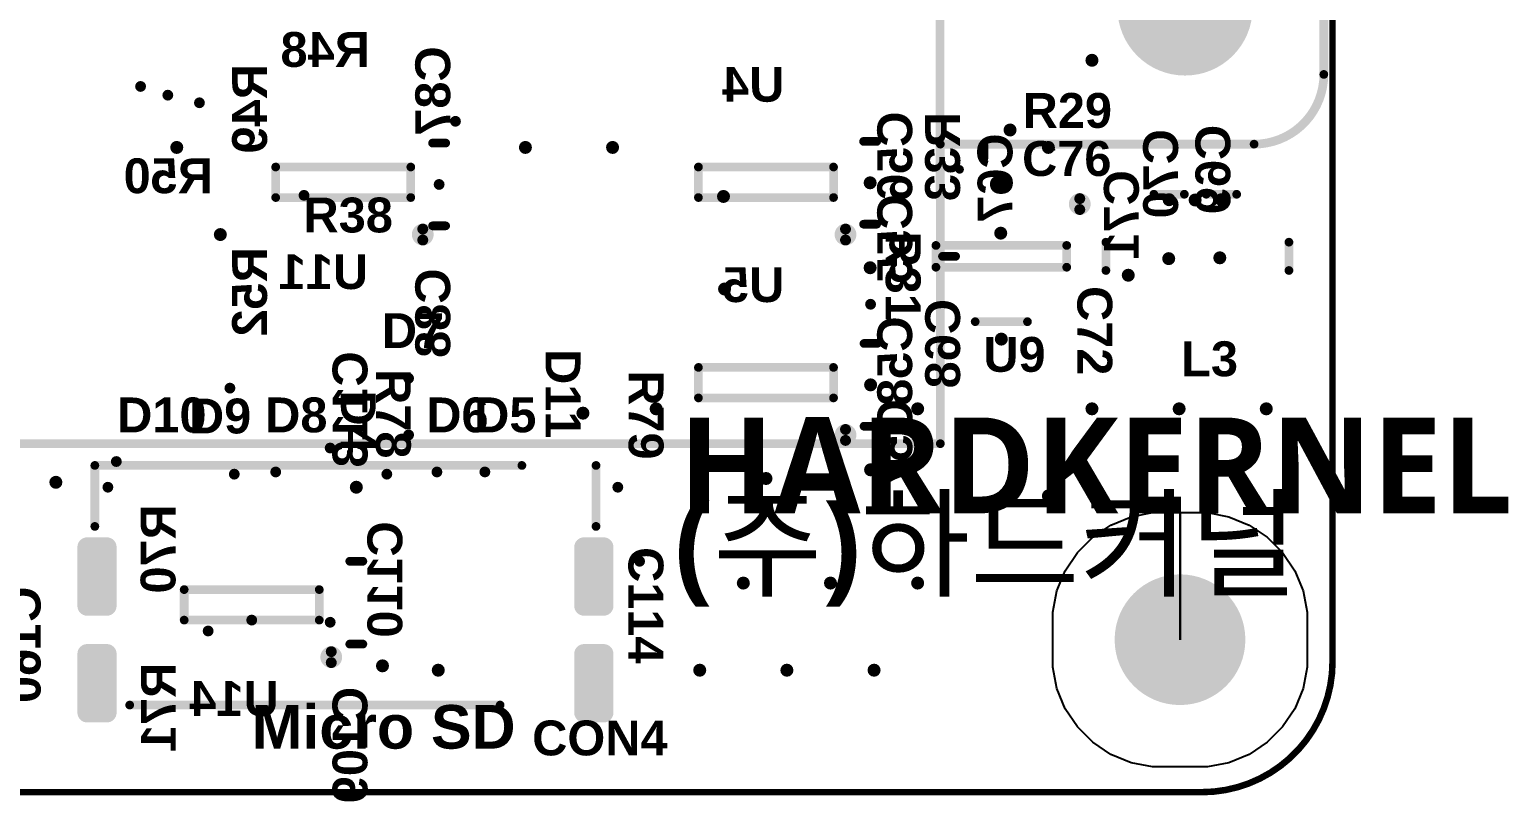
# Model space of a CAD drawing. Extents: x -0.3 to 75.5, y -0.2 to 56.1.
# Drawn here: x 39.1 to 73.04, y -0.21 to 17.51 of the extents above; entities that cross this region are included whole.
import ezdxf

# ---------------------------------------------------------------- set-up
doc = ezdxf.new("R2010")
doc.units = 0
doc.layers.get('0').update_dxf_attribs({"linetype": 'CONTINUOUS'})
for name, color, linetype in [('BOTTOMOVERLAY', 54, 'CONTINUOUS'), ('KEEPOUTLAYER', 6, 'CONTINUOUS'), ('MULTILAYER', 9, 'CONTINUOUS'), ('PADHOLELAYER', 156, 'CONTINUOUS'), ('TOPOVERLAY', 2, 'CONTINUOUS'), ('VIAHOLELAYER', 16, 'CONTINUOUS')]:
    doc.layers.add(name, color=color, linetype=linetype)
doc.styles.add('ARIAL', font='arialbd.ttf', dxfattribs={"height": 0.2})
doc.styles.add('맑은_고딕', font='', dxfattribs={"height": 0.2})
doc.styles.get('맑은_고딕').set_extended_font_data('맑은 고딕', bold=True)

# ---------------------------------------------------------------- blocks, each defined once
blk = doc.blocks.new('SOT23_5BL_B_11')
at = {"layer": 'BOTTOMOVERLAY', "const_width": 0.2}
for points in [[(-0.35, 1.55), (0.35, 1.55)], [(-0.35, 1.55), (-0.35, -1.55)], [(0.35, 1.55), (0.35, -1.55)], [(-0.35, -1.55), (0.35, -1.55)]]:
    blk.add_lwpolyline(points, dxfattribs=at)
at = {"layer": 'BOTTOMOVERLAY'}
for points, const_width in [([(-0.4, 1.55, 1), (-0.3, 1.55, 1)], 0.1), ([(-0.4, 1.55, 1), (-0.3, 1.55, 1)], 0.1), ([(0.3, 1.55, 1), (0.4, 1.55, 1)], 0.1), ([(0.3, 1.55, 1), (0.4, 1.55, 1)], 0.1), ([(-1.075, -1.825, 1), (-1.325, -1.825, 1)], 0.25), ([(-0.4, -1.55, 1), (-0.3, -1.55, 1)], 0.1), ([(-0.4, -1.55, 1), (-0.3, -1.55, 1)], 0.1), ([(0.3, -1.55, 1), (0.4, -1.55, 1)], 0.1), ([(0.3, -1.55, 1), (0.4, -1.55, 1)], 0.1), ([(-1.388, -1.825, 1), (-1.263, -1.825, 1)], 0.125), ([(-1.137, -1.825, 1), (-1.012, -1.825, 1)], 0.125)]:
    blk.add_lwpolyline(points, format="xyb", close=True, dxfattribs=dict(at, const_width=const_width))
blk = doc.blocks.new('CAPC1005L_B_12')
at = {"layer": 'BOTTOMOVERLAY', "const_width": 0.2}
blk.add_lwpolyline([(0, -0.15), (0, 0.15)], dxfattribs=at)
at = {"layer": 'BOTTOMOVERLAY', "const_width": 0.1}
for points in [[(-0.05, 0.15, 1), (0.05, 0.15, 1)], [(-0.05, -0.15, 1), (0.05, -0.15, 1)]]:
    blk.add_lwpolyline(points, format="xyb", close=True, dxfattribs=at)
blk = doc.blocks.new('CAPC1005L_B_13')
at = {"layer": 'BOTTOMOVERLAY', "const_width": 0.2}
blk.add_lwpolyline([(0, -0.15), (0, 0.15)], dxfattribs=at)
at = {"layer": 'BOTTOMOVERLAY', "const_width": 0.1}
for points in [[(-0.05, 0.15, 1), (0.05, 0.15, 1)], [(-0.05, -0.15, 1), (0.05, -0.15, 1)]]:
    blk.add_lwpolyline(points, format="xyb", close=True, dxfattribs=at)
blk = doc.blocks.new('HEAT_SINK_40X40_55MM_34')
at = {"layer": 'MULTILAYER'}
h = blk.add_hatch(color=9, dxfattribs=at)
edge = h.paths.add_edge_path()
edge.add_arc((-25.615, 10), 1.55, 0, 360)
at = {"layer": 'PADHOLELAYER'}
h = blk.add_hatch(color=156, dxfattribs=at)
edge = h.paths.add_edge_path()
edge.add_arc((-25.615, 10), 1.55, 0, 360)
at = {"layer": 'TOPOVERLAY', "const_width": 0.2}
for points in [[(-19.975, -20.001), (-20.001, 20)], [(19.95, 20), (-20, 20)]]:
    blk.add_lwpolyline(points, dxfattribs=at)
at = {"layer": 'TOPOVERLAY', "const_width": 0.1}
for points in [[(-20.051, 20, 1), (-19.951, 20, 1)], [(-20.05, 20, 1), (-19.95, 20, 1)]]:
    blk.add_lwpolyline(points, format="xyb", close=True, dxfattribs=at)
blk = doc.blocks.new('SOT23_5BL_B_42')
at = {"layer": 'BOTTOMOVERLAY', "const_width": 0.2}
for points in [[(-0.35, 1.55), (0.35, 1.55)], [(-0.35, 1.55), (-0.35, -1.55)], [(0.35, 1.55), (0.35, -1.55)], [(-0.35, -1.55), (0.35, -1.55)]]:
    blk.add_lwpolyline(points, dxfattribs=at)
at = {"layer": 'BOTTOMOVERLAY'}
for points, const_width in [([(-0.4, 1.55, 1), (-0.3, 1.55, 1)], 0.1), ([(-0.4, 1.55, 1), (-0.3, 1.55, 1)], 0.1), ([(0.3, 1.55, 1), (0.4, 1.55, 1)], 0.1), ([(0.3, 1.55, 1), (0.4, 1.55, 1)], 0.1), ([(-1.075, -1.825, 1), (-1.325, -1.825, 1)], 0.25), ([(-0.4, -1.55, 1), (-0.3, -1.55, 1)], 0.1), ([(-0.4, -1.55, 1), (-0.3, -1.55, 1)], 0.1), ([(0.3, -1.55, 1), (0.4, -1.55, 1)], 0.1), ([(0.3, -1.55, 1), (0.4, -1.55, 1)], 0.1), ([(-1.388, -1.825, 1), (-1.263, -1.825, 1)], 0.125), ([(-1.137, -1.825, 1), (-1.012, -1.825, 1)], 0.125)]:
    blk.add_lwpolyline(points, format="xyb", close=True, dxfattribs=dict(at, const_width=const_width))
blk = doc.blocks.new('SOT23_5BL_B_44')
at = {"layer": 'BOTTOMOVERLAY', "const_width": 0.2}
for points in [[(-0.35, 1.55), (0.35, 1.55)], [(-0.35, 1.55), (-0.35, -1.55)], [(0.35, 1.55), (0.35, -1.55)], [(-0.35, -1.55), (0.35, -1.55)]]:
    blk.add_lwpolyline(points, dxfattribs=at)
at = {"layer": 'BOTTOMOVERLAY'}
for points, const_width in [([(-0.4, 1.55, 1), (-0.3, 1.55, 1)], 0.1), ([(-0.4, 1.55, 1), (-0.3, 1.55, 1)], 0.1), ([(0.3, 1.55, 1), (0.4, 1.55, 1)], 0.1), ([(0.3, 1.55, 1), (0.4, 1.55, 1)], 0.1), ([(-1.075, -1.825, 1), (-1.325, -1.825, 1)], 0.25), ([(-0.4, -1.55, 1), (-0.3, -1.55, 1)], 0.1), ([(-0.4, -1.55, 1), (-0.3, -1.55, 1)], 0.1), ([(0.3, -1.55, 1), (0.4, -1.55, 1)], 0.1), ([(0.3, -1.55, 1), (0.4, -1.55, 1)], 0.1), ([(-1.388, -1.825, 1), (-1.263, -1.825, 1)], 0.125), ([(-1.137, -1.825, 1), (-1.012, -1.825, 1)], 0.125)]:
    blk.add_lwpolyline(points, format="xyb", close=True, dxfattribs=dict(at, const_width=const_width))
blk = doc.blocks.new('SOT23_6L_SY8120B1_45')
at = {"layer": 'TOPOVERLAY'}
for points, const_width in [([(-1.075, 1.8, 1), (-1.325, 1.8, 1)], 0.25), ([(-1.388, 1.8, 1), (-1.263, 1.8, 1)], 0.125), ([(-1.137, 1.8, 1), (-1.012, 1.8, 1)], 0.125), ([(-0.3, 1.5, 1), (-0.2, 1.5, 1)], 0.1), ([(-0.3, 1.5, 1), (-0.2, 1.5, 1)], 0.1), ([(0.2, 1.5, 1), (0.3, 1.5, 1)], 0.1), ([(0.2, 1.5, 1), (0.3, 1.5, 1)], 0.1), ([(-0.3, -1.5, 1), (-0.2, -1.5, 1)], 0.1), ([(-0.3, -1.5, 1), (-0.2, -1.5, 1)], 0.1), ([(0.2, -1.5, 1), (0.3, -1.5, 1)], 0.1), ([(0.2, -1.5, 1), (0.3, -1.5, 1)], 0.1)]:
    blk.add_lwpolyline(points, format="xyb", close=True, dxfattribs=dict(at, const_width=const_width))
at = {"layer": 'TOPOVERLAY', "const_width": 0.2}
for points in [[(-0.25, -1.5), (-0.25, 1.5)], [(0.25, 1.5), (-0.25, 1.5)], [(0.25, -1.5), (0.25, 1.5)], [(0.25, -1.5), (-0.25, -1.5)]]:
    blk.add_lwpolyline(points, dxfattribs=at)
blk = doc.blocks.new('MOUNTING_HOLE_3_0MM_96')
at = {"layer": 'MULTILAYER'}
h = blk.add_hatch(color=9, dxfattribs=at)
edge = h.paths.add_edge_path()
edge.add_arc((0, 0), 1.5, 0, 360)
at = {"layer": 'PADHOLELAYER'}
h = blk.add_hatch(color=156, dxfattribs=at)
edge = h.paths.add_edge_path()
edge.add_arc((0, 0), 1.5, 0, 360)
at = {"layer": 'MULTILAYER'}
for p, q in [((-1.584, 2.632), (-1.122, 2.823)), ((-1.122, 2.823), (-0.631, 2.921)), ((-0.631, 2.921), (-0.381, 2.921)), ((-0.381, 2.921), (-0.381, 2.921)), ((-0.381, 2.921), (0, 2.921)), ((0, 2.921), (0, 0)), ((0, 0), (0, 2.921)), ((0, 2.921), (0.381, 2.921)), ((0.381, 2.921), (0.631, 2.921)), ((0.631, 2.921), (1.122, 2.823)), ((1.122, 2.823), (1.584, 2.632)), ((-2, 2.354), (-1.584, 2.632)), ((1.584, 2.632), (2, 2.354)), ((-2.354, 2), (-2, 2.354)), ((2, 2.354), (2.354, 2)), ((-2.632, 1.584), (-2.354, 2)), ((2.354, 2), (2.632, 1.584)), ((-2.823, 1.122), (-2.632, 1.584)), ((2.632, 1.584), (2.823, 1.122)), ((-2.921, 0.631), (-2.823, 1.122)), ((2.823, 1.122), (2.921, 0.631)), ((-2.921, 0.381), (-2.921, 0.631)), ((-2.921, -0.381), (-2.921, 0.381)), ((2.921, 0.631), (2.921, 0.381)), ((2.921, 0.381), (2.921, 0.381)), ((2.921, 0.381), (2.921, -0.381)), ((-2.921, -0.631), (-2.921, -0.381)), ((-2.921, -0.381), (-2.921, -0.381)), ((-2.823, -1.122), (-2.921, -0.631)), ((2.921, -0.631), (2.823, -1.122)), ((2.921, -0.381), (2.921, -0.631)), ((-2.632, -1.584), (-2.823, -1.122)), ((2.823, -1.122), (2.632, -1.584)), ((-2.354, -2), (-2.632, -1.584)), ((2.632, -1.584), (2.354, -2)), ((-2, -2.354), (-2.354, -2)), ((2.354, -2), (2, -2.354)), ((-1.584, -2.632), (-2, -2.354)), ((2, -2.354), (1.584, -2.632)), ((-1.122, -2.823), (-1.584, -2.632)), ((1.584, -2.632), (1.122, -2.823)), ((-0.631, -2.921), (-1.122, -2.823)), ((-0.381, -2.921), (-0.631, -2.921)), ((0.381, -2.921), (-0.381, -2.921)), ((0.631, -2.921), (0.381, -2.921)), ((0.381, -2.921), (0.381, -2.921)), ((1.122, -2.823), (0.631, -2.921))]:
    blk.add_line(p, q, dxfattribs=at)
blk = doc.blocks.new('INDP4040X30N_97')
at = {"layer": 'TOPOVERLAY', "const_width": 0.2}
for points in [[(-0.325, 2.1), (0.325, 2.1)], [(-0.325, -2.1), (0.325, -2.1)]]:
    blk.add_lwpolyline(points, dxfattribs=at)
at = {"layer": 'TOPOVERLAY', "const_width": 0.1}
for points in [[(-0.375, 2.1, 1), (-0.275, 2.1, 1)], [(0.275, 2.1, 1), (0.375, 2.1, 1)], [(-0.375, -2.1, 1), (-0.275, -2.1, 1)], [(0.275, -2.1, 1), (0.375, -2.1, 1)]]:
    blk.add_lwpolyline(points, format="xyb", close=True, dxfattribs=at)
blk = doc.blocks.new('SOT23_5BL_B_134')
at = {"layer": 'BOTTOMOVERLAY', "const_width": 0.2}
for points in [[(-0.35, 1.55), (-0.35, -1.55)], [(-0.35, 1.55), (0.35, 1.55)], [(0.35, 1.55), (0.35, -1.55)], [(-0.35, -1.55), (0.35, -1.55)]]:
    blk.add_lwpolyline(points, dxfattribs=at)
at = {"layer": 'BOTTOMOVERLAY'}
for points, const_width in [([(-0.4, 1.55, 1), (-0.3, 1.55, 1)], 0.1), ([(-0.4, 1.55, 1), (-0.3, 1.55, 1)], 0.1), ([(0.3, 1.55, 1), (0.4, 1.55, 1)], 0.1), ([(0.3, 1.55, 1), (0.4, 1.55, 1)], 0.1), ([(-1.075, -1.825, 1), (-1.325, -1.825, 1)], 0.25), ([(-0.4, -1.55, 1), (-0.3, -1.55, 1)], 0.1), ([(-0.4, -1.55, 1), (-0.3, -1.55, 1)], 0.1), ([(0.3, -1.55, 1), (0.4, -1.55, 1)], 0.1), ([(0.3, -1.55, 1), (0.4, -1.55, 1)], 0.1), ([(-1.388, -1.825, 1), (-1.263, -1.825, 1)], 0.125), ([(-1.137, -1.825, 1), (-1.012, -1.825, 1)], 0.125)]:
    blk.add_lwpolyline(points, format="xyb", close=True, dxfattribs=dict(at, const_width=const_width))
blk = doc.blocks.new('CAPC1005L_B_147')
at = {"layer": 'BOTTOMOVERLAY', "const_width": 0.2}
blk.add_lwpolyline([(0, -0.15), (0, 0.15)], dxfattribs=at)
at = {"layer": 'BOTTOMOVERLAY', "const_width": 0.1}
for points in [[(-0.05, 0.15, 1), (0.05, 0.15, 1)], [(-0.05, -0.15, 1), (0.05, -0.15, 1)]]:
    blk.add_lwpolyline(points, format="xyb", close=True, dxfattribs=at)
blk = doc.blocks.new('CAPC1005L_B_218')
at = {"layer": 'BOTTOMOVERLAY', "const_width": 0.2}
blk.add_lwpolyline([(0, 0.15), (0, -0.15)], dxfattribs=at)
at = {"layer": 'BOTTOMOVERLAY', "const_width": 0.1}
for points in [[(-0.05, 0.15, 1), (0.05, 0.15, 1)], [(-0.05, -0.15, 1), (0.05, -0.15, 1)]]:
    blk.add_lwpolyline(points, format="xyb", close=True, dxfattribs=at)
blk = doc.blocks.new('CAPC1005L_B_219')
at = {"layer": 'BOTTOMOVERLAY', "const_width": 0.2}
blk.add_lwpolyline([(0, -0.15), (0, 0.15)], dxfattribs=at)
at = {"layer": 'BOTTOMOVERLAY', "const_width": 0.1}
for points in [[(-0.05, 0.15, 1), (0.05, 0.15, 1)], [(-0.05, -0.15, 1), (0.05, -0.15, 1)]]:
    blk.add_lwpolyline(points, format="xyb", close=True, dxfattribs=at)
blk = doc.blocks.new('CAPC1005L_B_242')
at = {"layer": 'BOTTOMOVERLAY', "const_width": 0.2}
blk.add_lwpolyline([(0, -0.15), (0, 0.15)], dxfattribs=at)
at = {"layer": 'BOTTOMOVERLAY', "const_width": 0.1}
for points in [[(-0.05, 0.15, 1), (0.05, 0.15, 1)], [(-0.05, -0.15, 1), (0.05, -0.15, 1)]]:
    blk.add_lwpolyline(points, format="xyb", close=True, dxfattribs=at)
blk = doc.blocks.new('CAPC1005L_B_243')
at = {"layer": 'BOTTOMOVERLAY', "const_width": 0.2}
blk.add_lwpolyline([(0, 0.15), (0, -0.15)], dxfattribs=at)
at = {"layer": 'BOTTOMOVERLAY', "const_width": 0.1}
for points in [[(-0.05, 0.15, 1), (0.05, 0.15, 1)], [(-0.05, -0.15, 1), (0.05, -0.15, 1)]]:
    blk.add_lwpolyline(points, format="xyb", close=True, dxfattribs=at)
blk = doc.blocks.new('CAPC1005L_252')
at = {"layer": 'TOPOVERLAY', "const_width": 0.2}
blk.add_lwpolyline([(0, -0.15), (0, 0.15)], dxfattribs=at)
at = {"layer": 'TOPOVERLAY', "const_width": 0.1}
for points in [[(-0.05, 0.15, 1), (0.05, 0.15, 1)], [(-0.05, -0.15, 1), (0.05, -0.15, 1)]]:
    blk.add_lwpolyline(points, format="xyb", close=True, dxfattribs=at)
blk = doc.blocks.new('CAPC1608L_B_255')
at = {"layer": 'BOTTOMOVERLAY', "const_width": 0.2}
blk.add_lwpolyline([(-1.325, -0.35), (-1.325, 0.35)], dxfattribs=at)
at = {"layer": 'BOTTOMOVERLAY', "const_width": 0.1}
for points in [[(-1.375, 0.35, 1), (-1.275, 0.35, 1)], [(-1.375, -0.35, 1), (-1.275, -0.35, 1)]]:
    blk.add_lwpolyline(points, format="xyb", close=True, dxfattribs=at)
blk = doc.blocks.new('CAPC1608L_B_256')
at = {"layer": 'BOTTOMOVERLAY', "const_width": 0.2}
blk.add_lwpolyline([(-1.325, -0.35), (-1.325, 0.35)], dxfattribs=at)
at = {"layer": 'BOTTOMOVERLAY', "const_width": 0.1}
for points in [[(-1.375, 0.35, 1), (-1.275, 0.35, 1)], [(-1.375, -0.35, 1), (-1.275, -0.35, 1)]]:
    blk.add_lwpolyline(points, format="xyb", close=True, dxfattribs=at)
blk = doc.blocks.new('CAPC1005L_B_257')
at = {"layer": 'BOTTOMOVERLAY', "const_width": 0.2}
blk.add_lwpolyline([(0, 0.15), (0, -0.15)], dxfattribs=at)
at = {"layer": 'BOTTOMOVERLAY', "const_width": 0.1}
for points in [[(-0.05, 0.15, 1), (0.05, 0.15, 1)], [(-0.05, -0.15, 1), (0.05, -0.15, 1)]]:
    blk.add_lwpolyline(points, format="xyb", close=True, dxfattribs=at)
blk = doc.blocks.new('CAPC2012L_B_258')
at = {"layer": 'BOTTOMOVERLAY', "const_width": 0.2}
blk.add_lwpolyline([(-1.5, 0.6), (-1.5, -0.6)], dxfattribs=at)
at = {"layer": 'BOTTOMOVERLAY', "const_width": 0.1}
for points in [[(-1.55, 0.6, 1), (-1.45, 0.6, 1)], [(-1.55, -0.6, 1), (-1.45, -0.6, 1)]]:
    blk.add_lwpolyline(points, format="xyb", close=True, dxfattribs=at)
blk = doc.blocks.new('HD08_AL0335_294')
at = {"layer": 'MULTILAYER'}
h = blk.add_hatch(color=9, dxfattribs=at)
edge = h.paths.add_edge_path()
edge.add_arc((-5.575, -1.875), 0.225, 90, 180)
edge.add_line((-5.8, -1.875), (-5.8, -3.225))
edge.add_arc((-5.575, -3.225), 0.225, 180, 270)
edge.add_line((-5.575, -3.45), (-5.125, -3.45))
edge.add_arc((-5.125, -3.225), 0.225, 270, 360)
edge.add_line((-4.9, -3.225), (-4.9, -1.875))
edge.add_arc((-5.125, -1.875), 0.225, 0, 90)
edge.add_line((-5.125, -1.65), (-5.575, -1.65))
h = blk.add_hatch(color=9, dxfattribs=at)
edge = h.paths.add_edge_path()
edge.add_arc((6.275, -3.225), 0.225, 270, 360)
edge.add_line((6.5, -3.225), (6.5, -1.875))
edge.add_arc((6.275, -1.875), 0.225, 0, 90)
edge.add_line((6.275, -1.65), (5.825, -1.65))
edge.add_arc((5.825, -1.875), 0.225, 90, 180)
edge.add_line((5.6, -1.875), (5.6, -3.225))
edge.add_arc((5.825, -3.225), 0.225, 180, 270)
edge.add_line((5.825, -3.45), (6.275, -3.45))
h = blk.add_hatch(color=9, dxfattribs=at)
edge = h.paths.add_edge_path()
edge.add_arc((-5.575, -4.325), 0.225, 90, 180)
edge.add_line((-5.8, -4.325), (-5.8, -5.675))
edge.add_arc((-5.575, -5.675), 0.225, 180, 270)
edge.add_line((-5.575, -5.9), (-5.125, -5.9))
edge.add_arc((-5.125, -5.675), 0.225, 270, 360)
edge.add_line((-4.9, -5.675), (-4.9, -4.325))
edge.add_arc((-5.125, -4.325), 0.225, 0, 90)
edge.add_line((-5.125, -4.1), (-5.575, -4.1))
h = blk.add_hatch(color=9, dxfattribs=at)
edge = h.paths.add_edge_path()
edge.add_arc((6.275, -5.675), 0.225, 270, 360)
edge.add_line((6.5, -5.675), (6.5, -4.325))
edge.add_arc((6.275, -4.325), 0.225, 0, 90)
edge.add_line((6.275, -4.1), (5.825, -4.1))
edge.add_arc((5.825, -4.325), 0.225, 90, 180)
edge.add_line((5.6, -4.325), (5.6, -5.675))
edge.add_arc((5.825, -5.675), 0.225, 180, 270)
edge.add_line((5.825, -5.9), (6.275, -5.9))
at = {"layer": 'PADHOLELAYER'}
h = blk.add_hatch(color=156, dxfattribs=at)
edge = h.paths.add_edge_path()
edge.add_arc((-5.3, -2.95), 0.2, 180, 360)
edge.add_line((-5.1, -2.95), (-5.1, -2.15))
edge.add_arc((-5.3, -2.15), 0.2, 0, 180)
edge.add_line((-5.5, -2.15), (-5.5, -2.95))
h = blk.add_hatch(color=156, dxfattribs=at)
edge = h.paths.add_edge_path()
edge.add_arc((6, -2.15), 0.2, 0, 180)
edge.add_line((5.8, -2.15), (5.8, -2.95))
edge.add_arc((6, -2.95), 0.2, 180, 360)
edge.add_line((6.2, -2.95), (6.2, -2.15))
h = blk.add_hatch(color=156, dxfattribs=at)
edge = h.paths.add_edge_path()
edge.add_arc((-5.3, -5.4), 0.2, 180, 360)
edge.add_line((-5.1, -5.4), (-5.1, -4.6))
edge.add_arc((-5.3, -4.6), 0.2, 0, 180)
edge.add_line((-5.5, -4.6), (-5.5, -5.4))
h = blk.add_hatch(color=156, dxfattribs=at)
edge = h.paths.add_edge_path()
edge.add_arc((6, -4.6), 0.2, 0, 180)
edge.add_line((5.8, -4.6), (5.8, -5.4))
edge.add_arc((6, -5.4), 0.2, 180, 360)
edge.add_line((6.2, -5.4), (6.2, -4.6))
at = {"layer": 'TOPOVERLAY', "const_width": 0.2}
for points in [[(-5.4, -1.4), (-5.4, 0)], [(-5.4, 0), (4.4, 0)], [(6.1, -1.4), (6.1, 0)], [(-4.6, -5.5), (3.9, -5.5)]]:
    blk.add_lwpolyline(points, dxfattribs=at)
at = {"layer": 'TOPOVERLAY', "const_width": 0.1}
for points in [[(-5.45, 0, 1), (-5.35, 0, 1)], [(-5.45, 0, 1), (-5.35, 0, 1)], [(4.35, 0, 1), (4.45, 0, 1)], [(6.05, 0, 1), (6.15, 0, 1)], [(-5.45, -1.4, 1), (-5.35, -1.4, 1)], [(6.05, -1.4, 1), (6.15, -1.4, 1)], [(-4.65, -5.5, 1), (-4.55, -5.5, 1)], [(3.85, -5.5, 1), (3.95, -5.5, 1)]]:
    blk.add_lwpolyline(points, format="xyb", close=True, dxfattribs=at)
blk = doc.blocks.new('CAPC1005L_B_326')
at = {"layer": 'BOTTOMOVERLAY', "const_width": 0.2}
blk.add_lwpolyline([(0, -0.15), (0, 0.15)], dxfattribs=at)
at = {"layer": 'BOTTOMOVERLAY', "const_width": 0.1}
for points in [[(-0.05, 0.15, 1), (0.05, 0.15, 1)], [(-0.05, -0.15, 1), (0.05, -0.15, 1)]]:
    blk.add_lwpolyline(points, format="xyb", close=True, dxfattribs=at)

msp = doc.modelspace()

# ---------------------------------------------------------------- hatches: boundary and pattern name
at = {"layer": 'VIAHOLELAYER'}
h = msp.add_hatch(color=16, dxfattribs=at)
edge = h.paths.add_edge_path()
edge.add_arc((63.48, 16.8), 0.15, 0, 360)
h = msp.add_hatch(color=16, dxfattribs=at)
edge = h.paths.add_edge_path()
edge.add_arc((41.65, 16.2), 0.125, 0, 360)
h = msp.add_hatch(color=16, dxfattribs=at)
edge = h.paths.add_edge_path()
edge.add_arc((42.275, 16), 0.125, 0, 360)
h = msp.add_hatch(color=16, dxfattribs=at)
edge = h.paths.add_edge_path()
edge.add_arc((43, 15.825), 0.125, 0, 360)
h = msp.add_hatch(color=16, dxfattribs=at)
edge = h.paths.add_edge_path()
edge.add_arc((48.875, 15.4), 0.125, 0, 360)
h = msp.add_hatch(color=16, dxfattribs=at)
edge = h.paths.add_edge_path()
edge.add_arc((61.6, 15.2), 0.15, 0, 360)
h = msp.add_hatch(color=16, dxfattribs=at)
edge = h.paths.add_edge_path()
edge.add_arc((42.48, 14.8), 0.15, 0, 360)
h = msp.add_hatch(color=16, dxfattribs=at)
edge = h.paths.add_edge_path()
edge.add_arc((50.48, 14.8), 0.15, 0, 360)
h = msp.add_hatch(color=16, dxfattribs=at)
edge = h.paths.add_edge_path()
edge.add_arc((52.48, 14.8), 0.15, 0, 360)
h = msp.add_hatch(color=16, dxfattribs=at)
edge = h.paths.add_edge_path()
edge.add_arc((62.48, 14.8), 0.15, 0, 360)
h = msp.add_hatch(color=16, dxfattribs=at)
edge = h.paths.add_edge_path()
edge.add_arc((60.442, 14.296), 0.1, 0, 360)
h = msp.add_hatch(color=16, dxfattribs=at)
edge = h.paths.add_edge_path()
edge.add_arc((48.5, 13.95), 0.125, 0, 360)
h = msp.add_hatch(color=16, dxfattribs=at)
edge = h.paths.add_edge_path()
edge.add_arc((58.39, 13.988), 0.15, 0, 360)
h = msp.add_hatch(color=16, dxfattribs=at)
edge = h.paths.add_edge_path()
edge.add_arc((61.4, 14), 0.15, 0, 360)
h = msp.add_hatch(color=16, dxfattribs=at)
edge = h.paths.add_edge_path()
edge.add_arc((45.4, 13.7), 0.125, 0, 360)
h = msp.add_hatch(color=16, dxfattribs=at)
edge = h.paths.add_edge_path()
edge.add_arc((55.025, 13.675), 0.15, 0, 360)
h = msp.add_hatch(color=16, dxfattribs=at)
edge = h.paths.add_edge_path()
edge.add_arc((65.25, 13.6), 0.15, 0, 360)
h = msp.add_hatch(color=16, dxfattribs=at)
edge = h.paths.add_edge_path()
edge.add_arc((65.847, 13.593), 0.15, 0, 360)
h = msp.add_hatch(color=16, dxfattribs=at)
edge = h.paths.add_edge_path()
edge.add_arc((66.45, 13.6), 0.15, 0, 360)
h = msp.add_hatch(color=16, dxfattribs=at)
edge = h.paths.add_edge_path()
edge.add_arc((43.48, 12.8), 0.15, 0, 360)
h = msp.add_hatch(color=16, dxfattribs=at)
edge = h.paths.add_edge_path()
edge.add_arc((61.387, 12.832), 0.15, 0, 360)
h = msp.add_hatch(color=16, dxfattribs=at)
edge = h.paths.add_edge_path()
edge.add_arc((65.241, 12.247), 0.15, 0, 360)
h = msp.add_hatch(color=16, dxfattribs=at)
edge = h.paths.add_edge_path()
edge.add_arc((66.413, 12.266), 0.15, 0, 360)
h = msp.add_hatch(color=16, dxfattribs=at)
edge = h.paths.add_edge_path()
edge.add_arc((58.39, 12.038), 0.15, 0, 360)
h = msp.add_hatch(color=16, dxfattribs=at)
edge = h.paths.add_edge_path()
edge.add_arc((64.313, 11.866), 0.15, 0, 360)
h = msp.add_hatch(color=16, dxfattribs=at)
edge = h.paths.add_edge_path()
edge.add_arc((55.05, 11.55), 0.15, 0, 360)
h = msp.add_hatch(color=16, dxfattribs=at)
edge = h.paths.add_edge_path()
edge.add_arc((58.4, 11.2), 0.125, 0, 360)
h = msp.add_hatch(color=16, dxfattribs=at)
edge = h.paths.add_edge_path()
edge.add_arc((61.4, 10.4), 0.15, 0, 360)
h = msp.add_hatch(color=16, dxfattribs=at)
edge = h.paths.add_edge_path()
edge.add_arc((47.8, 9.5), 0.125, 0, 360)
h = msp.add_hatch(color=16, dxfattribs=at)
edge = h.paths.add_edge_path()
edge.add_arc((43.7, 9.275), 0.125, 0, 360)
h = msp.add_hatch(color=16, dxfattribs=at)
edge = h.paths.add_edge_path()
edge.add_arc((58.4, 9.35), 0.15, 0, 360)
h = msp.add_hatch(color=16, dxfattribs=at)
edge = h.paths.add_edge_path()
edge.add_arc((51.8, 8.7), 0.15, 0, 360)
h = msp.add_hatch(color=16, dxfattribs=at)
edge = h.paths.add_edge_path()
edge.add_arc((53.48, 8.8), 0.15, 0, 360)
h = msp.add_hatch(color=16, dxfattribs=at)
edge = h.paths.add_edge_path()
edge.add_arc((59.48, 8.8), 0.15, 0, 360)
h = msp.add_hatch(color=16, dxfattribs=at)
edge = h.paths.add_edge_path()
edge.add_arc((63.48, 8.8), 0.15, 0, 360)
h = msp.add_hatch(color=16, dxfattribs=at)
edge = h.paths.add_edge_path()
edge.add_arc((65.48, 8.8), 0.15, 0, 360)
h = msp.add_hatch(color=16, dxfattribs=at)
edge = h.paths.add_edge_path()
edge.add_arc((67.48, 8.8), 0.15, 0, 360)
h = msp.add_hatch(color=16, dxfattribs=at)
edge = h.paths.add_edge_path()
edge.add_arc((47.8, 8.2), 0.125, 0, 360)
h = msp.add_hatch(color=16, dxfattribs=at)
edge = h.paths.add_edge_path()
edge.add_arc((46, 7.9), 0.125, 0, 360)
h = msp.add_hatch(color=16, dxfattribs=at)
edge = h.paths.add_edge_path()
edge.add_arc((41.093, 7.59), 0.125, 0, 360)
h = msp.add_hatch(color=16, dxfattribs=at)
edge = h.paths.add_edge_path()
edge.add_arc((44.75, 7.35), 0.125, 0, 360)
h = msp.add_hatch(color=16, dxfattribs=at)
edge = h.paths.add_edge_path()
edge.add_arc((48.45, 7.35), 0.125, 0, 360)
h = msp.add_hatch(color=16, dxfattribs=at)
edge = h.paths.add_edge_path()
edge.add_arc((49.55, 7.35), 0.125, 0, 360)
h = msp.add_hatch(color=16, dxfattribs=at)
edge = h.paths.add_edge_path()
edge.add_arc((58.4, 7.4), 0.15, 0, 360)
h = msp.add_hatch(color=16, dxfattribs=at)
edge = h.paths.add_edge_path()
edge.add_arc((39.706, 7.113), 0.15, 0, 360)
h = msp.add_hatch(color=16, dxfattribs=at)
edge = h.paths.add_edge_path()
edge.add_arc((43.8, 7.3), 0.125, 0, 360)
h = msp.add_hatch(color=16, dxfattribs=at)
edge = h.paths.add_edge_path()
edge.add_arc((46.6, 7), 0.15, 0, 360)
h = msp.add_hatch(color=16, dxfattribs=at)
edge = h.paths.add_edge_path()
edge.add_arc((47.3, 7.3), 0.125, 0, 360)
h = msp.add_hatch(color=16, dxfattribs=at)
edge = h.paths.add_edge_path()
edge.add_arc((56, 7.2), 0.15, 0, 360)
h = msp.add_hatch(color=16, dxfattribs=at)
edge = h.paths.add_edge_path()
edge.add_arc((40.9, 7), 0.125, 0, 360)
h = msp.add_hatch(color=16, dxfattribs=at)
edge = h.paths.add_edge_path()
edge.add_arc((52.6, 7), 0.125, 0, 360)
h = msp.add_hatch(color=16, dxfattribs=at)
edge = h.paths.add_edge_path()
edge.add_arc((62.48, 6.8), 0.15, 0, 360)
h = msp.add_hatch(color=16, dxfattribs=at)
edge = h.paths.add_edge_path()
edge.add_arc((53.1, 5.3), 0.125, 0, 360)
h = msp.add_hatch(color=16, dxfattribs=at)
edge = h.paths.add_edge_path()
edge.add_arc((55.48, 4.8), 0.15, 0, 360)
h = msp.add_hatch(color=16, dxfattribs=at)
edge = h.paths.add_edge_path()
edge.add_arc((57.48, 4.8), 0.15, 0, 360)
h = msp.add_hatch(color=16, dxfattribs=at)
edge = h.paths.add_edge_path()
edge.add_arc((59.48, 4.8), 0.15, 0, 360)
h = msp.add_hatch(color=16, dxfattribs=at)
edge = h.paths.add_edge_path()
edge.add_arc((44.2, 3.95), 0.125, 0, 360)
h = msp.add_hatch(color=16, dxfattribs=at)
edge = h.paths.add_edge_path()
edge.add_arc((43.2, 3.7), 0.125, 0, 360)
h = msp.add_hatch(color=16, dxfattribs=at)
edge = h.paths.add_edge_path()
edge.add_arc((46, 3.9), 0.125, 0, 360)
h = msp.add_hatch(color=16, dxfattribs=at)
edge = h.paths.add_edge_path()
edge.add_arc((47.2, 2.9), 0.15, 0, 360)
h = msp.add_hatch(color=16, dxfattribs=at)
edge = h.paths.add_edge_path()
edge.add_arc((48.48, 2.8), 0.15, 0, 360)
h = msp.add_hatch(color=16, dxfattribs=at)
edge = h.paths.add_edge_path()
edge.add_arc((54.48, 2.8), 0.15, 0, 360)
h = msp.add_hatch(color=16, dxfattribs=at)
edge = h.paths.add_edge_path()
edge.add_arc((56.48, 2.8), 0.15, 0, 360)
h = msp.add_hatch(color=16, dxfattribs=at)
edge = h.paths.add_edge_path()
edge.add_arc((58.48, 2.8), 0.15, 0, 360)

# ---------------------------------------------------------------- linework, layer by layer
at = {"layer": 'KEEPOUTLAYER', "const_width": 0.15}
for points in [[(69, 3), (69, 53)], [(3, 0), (66, 0)]]:
    msp.add_lwpolyline(points, dxfattribs=at)
msp.add_lwpolyline([(69, 3, -0.414214), (66, 0)], format="xyb", dxfattribs=at)
at = {"layer": 'KEEPOUTLAYER', "const_width": 0.075}
for points in [[(68.962, 3, 1), (69.037, 3, 1)], [(68.962, 3, 1), (69.037, 3, 1)], [(65.962, 0, 1), (66.037, 0, 1)], [(65.962, 0, 1), (66.037, 0, 1)]]:
    msp.add_lwpolyline(points, format="xyb", close=True, dxfattribs=at)
at = {"layer": 'TOPOVERLAY', "const_width": 0.2}
for points in [[(68.8, 16.475), (68.8, 19.525)], [(60, 14.875), (67.2, 14.875)]]:
    msp.add_lwpolyline(points, dxfattribs=at)
msp.add_lwpolyline([(68.8, 16.475, -0.414214), (67.2, 14.875)], format="xyb", dxfattribs=at)
at = {"layer": 'TOPOVERLAY', "const_width": 0.1}
for points in [[(68.75, 16.475, 1), (68.85, 16.475, 1)], [(68.75, 16.475, 1), (68.85, 16.475, 1)], [(59.95, 14.875, 1), (60.05, 14.875, 1)], [(67.15, 14.875, 1), (67.25, 14.875, 1)], [(67.15, 14.875, 1), (67.25, 14.875, 1)]]:
    msp.add_lwpolyline(points, format="xyb", close=True, dxfattribs=at)

# ---------------------------------------------------------------- block references
for name, p, rotation in [('HEAT_SINK_40X40_55MM_34', (40, 28), 180), ('CAPC1005L_B_243', (48.5, 14.9), 90), ('CAPC1005L_B_12', (58.39, 14.938), 270), ('SOT23_5BL_B_44', (46.3, 14), 90), ('SOT23_5BL_B_11', (56, 14), 90), ('SOT23_6L_SY8120B1_45', (61.4, 12.3), 270), ('CAPC1608L_B_255', (65.25, 12.4), 270), ('CAPC1608L_B_256', (66.45, 12.4), 270), ('CAPC1005L_B_242', (48.5, 13), 270), ('CAPC1005L_B_13', (58.39, 13.038), 270), ('INDP4040X30N_97', (65.9, 12.3), 90), ('CAPC1005L_B_257', (60.2, 12.3), 90), ('CAPC2012L_B_258', (61.4, 12.3), 90), ('CAPC1005L_B_147', (58.4, 10.3), 270), ('SOT23_5BL_B_134', (56, 9.4), 90), ('CAPC1005L_B_326', (58.4, 8.4), 270), ('CAPC1005L_B_218', (46.6, 5.3), 90), ('SOT23_5BL_B_42', (44.2, 4.3), 90), ('CAPC1005L_B_219', (46.6, 3.4), 270)]:
    msp.add_blockref(name, p, dxfattribs=dict(rotation=rotation))
for name, p in [('CAPC1005L_252', (61, 14.7)), ('HD08_AL0335_294', (46, 7.5)), ('MOUNTING_HOLE_3_0MM_96', (65.5, 3.5))]:
    msp.add_blockref(name, p)

# ---------------------------------------------------------------- texts
at = {"layer": 'BOTTOMOVERLAY', "style": 'ARIAL', "text_generation_flag": 2}
for s, p in [('R48', (46.911, 16.649)), ('U4', (56.421, 15.849)), ('R50', (43.309, 13.749)), ('U11', (46.87, 11.549)), ('U5', (56.419, 11.25)), ('U14', (44.819, 1.749))]:
    msp.add_text(s, height=0.8, dxfattribs=at).set_placement(p)
for s, p in [('C87', (48.754, 17.12)), ('R49', (44.551, 16.71)), ('C56', (59.355, 15.623)), ('R33', (60.451, 15.612)), ('C69', (66.654, 15.319)), ('C67', (61.655, 15.12)), ('C70', (65.455, 15.219)), ('C71', (64.555, 14.278)), ('C55', (59.355, 13.725)), ('R52', (44.551, 12.509)), ('C88', (48.754, 12.02)), ('C68', (60.454, 11.32)), ('C58', (59.354, 10.92)), ('C113', (46.855, 10.119)), ('C57', (59.355, 9.02)), ('R70', (42.451, 6.609)), ('C110', (47.655, 6.217)), ('C160', (39.355, 4.717)), ('R71', (42.456, 2.969)), ('C109', (46.854, 2.417))]:
    msp.add_text(s, height=0.8, rotation=90, dxfattribs=at).set_placement(p)
at = {"layer": 'TOPOVERLAY', "style": 'ARIAL'}
for s, p in [('R29', (61.89, 15.249)), ('C76', (61.877, 14.145)), ('R38', (45.389, 12.849)), ('D7', (47.187, 10.195)), ('U9', (60.987, 9.649)), ('L3', (65.527, 9.549)), ('D10', (41.113, 8.26)), ('D9', (42.76, 8.235)), ('D8', (44.509, 8.26)), ('D6', (48.206, 8.26)), ('D5', (49.304, 8.261)), ('CON4', (50.636, 0.845))]:
    msp.add_text(s, height=0.8, dxfattribs=at).set_placement(p)
at = {"layer": 'TOPOVERLAY'}
for s, height, rotation, style, p in [('R31', 0.8, 270, 'ARIAL', (58.749, 12.869)), ('C72', 0.8, 270, 'ARIAL', (63.145, 11.618)), ('D11', 0.8, 270, 'ARIAL', (50.944, 10.169)), ('R78', 0.8, 270, 'ARIAL', (47.049, 9.711)), ('R79', 0.8, 270, 'ARIAL', (52.849, 9.685)), ('D4', 0.8, 270, 'ARIAL', (46.244, 9.221)), ('HARDKERNEL', 2.2, 360, '맑은_고딕', (54, 6.4)), ('(주)하드커널', 2, 360, '맑은_고딕', (53.9, 4.7)), ('C114', 0.8, 270, 'ARIAL', (52.845, 5.626)), ('Micro SD', 1, 360, 'ARIAL', (44.2, 1))]:
    msp.add_text(s, height=height, rotation=rotation, dxfattribs=dict(at, style=style)).set_placement(p)

doc.saveas('drawing.dxf')
